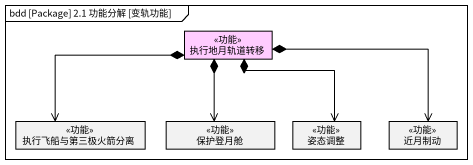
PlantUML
@startuml
mainframe bdd [Package] 2.1 功能分解 [变轨功能]
hide circle
hide empty members
class 执行地月轨道转移 <<功能>> #FFCCFF
class 执行飞船与第三极火箭分离 <<功能>>
class 保护登月舱 <<功能>>
class 姿态调整 <<功能>>
class 近月制动 <<功能>>
执行地月轨道转移 *--> 执行飞船与第三极火箭分离
执行地月轨道转移 *--> 保护登月舱
执行地月轨道转移 *--> 姿态调整
执行地月轨道转移 *-right-> 近月制动
@enduml
